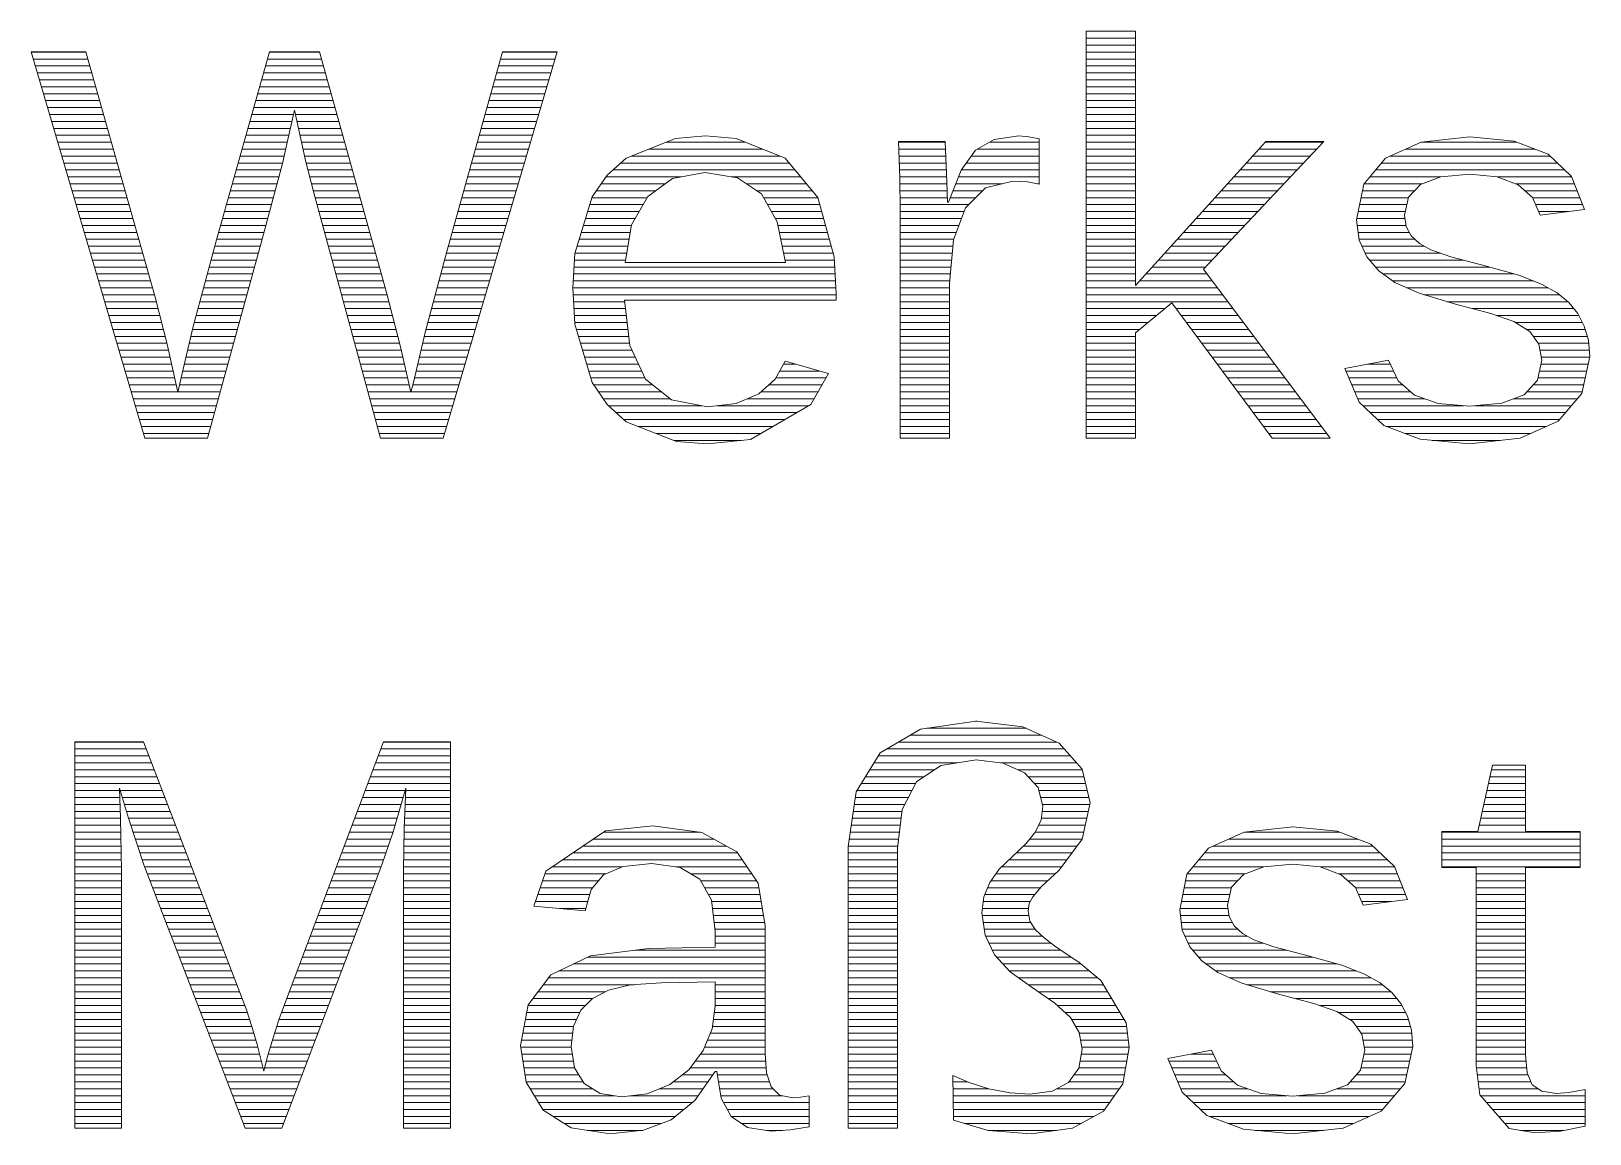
# Model space of a CAD drawing. Header units: millimetres. Extents: x 20 to 410, y 10 to 287.
# Drawn here: x 230.45 to 243.94, y 48.25 to 57.79 of the extents above; entities that cross this region are included whole.
import ezdxf

# ---------------------------------------------------------------- set-up
doc = ezdxf.new("R2010")
doc.units = ezdxf.units.MM
doc.layers.add('TEXT', color=7, linetype='Continuous', lineweight=13)

msp = doc.modelspace()

# ---------------------------------------------------------------- linework, layer by layer
at = {"layer": 'TEXT', "lineweight": 13}
for p, q in [((239.58, 57.792), (240.007, 57.792)), ((239.58, 57.732), (240.007, 57.732)), ((230.452, 57.612), (230.924, 57.612)), ((232.511, 57.612), (232.947, 57.612)), ((234.529, 57.612), (235.001, 57.612)), ((239.58, 57.672), (240.007, 57.672)), ((239.58, 57.612), (240.007, 57.612)), ((230.47, 57.552), (230.941, 57.552)), ((230.487, 57.492), (230.958, 57.492)), ((232.478, 57.492), (232.98, 57.492)), ((232.494, 57.552), (232.964, 57.552)), ((234.495, 57.492), (234.966, 57.492)), ((234.512, 57.552), (234.983, 57.552)), ((239.58, 57.552), (240.007, 57.552)), ((239.58, 57.492), (240.007, 57.492)), ((230.505, 57.432), (230.975, 57.432)), ((230.523, 57.372), (230.992, 57.372)), ((232.444, 57.372), (233.014, 57.372)), ((232.461, 57.432), (232.997, 57.432)), ((234.462, 57.372), (234.93, 57.372)), ((234.479, 57.432), (234.948, 57.432)), ((239.58, 57.432), (240.007, 57.432)), ((239.58, 57.372), (240.007, 57.372)), ((230.54, 57.312), (231.009, 57.312)), ((230.558, 57.252), (231.026, 57.252)), ((230.576, 57.192), (231.043, 57.192)), ((232.393, 57.192), (233.064, 57.192)), ((232.41, 57.252), (233.047, 57.252)), ((232.427, 57.312), (233.031, 57.312)), ((234.412, 57.192), (234.877, 57.192)), ((234.429, 57.252), (234.895, 57.252)), ((234.445, 57.312), (234.913, 57.312)), ((239.58, 57.312), (240.007, 57.312)), ((239.58, 57.252), (240.007, 57.252)), ((239.58, 57.192), (240.007, 57.192)), ((230.593, 57.132), (231.06, 57.132)), ((230.611, 57.072), (231.077, 57.072)), ((232.36, 57.072), (232.722, 57.072)), ((232.377, 57.132), (233.081, 57.132)), ((232.738, 57.072), (233.098, 57.072)), ((234.379, 57.072), (234.842, 57.072)), ((234.395, 57.132), (234.86, 57.132)), ((239.58, 57.132), (240.007, 57.132)), ((239.58, 57.072), (240.007, 57.072)), ((230.629, 57.012), (231.094, 57.012)), ((230.646, 56.952), (231.111, 56.952)), ((232.326, 56.952), (232.695, 56.952)), ((232.343, 57.012), (232.708, 57.012)), ((232.751, 57.012), (233.115, 57.012)), ((232.765, 56.952), (233.131, 56.952)), ((234.345, 56.952), (234.807, 56.952)), ((234.362, 57.012), (234.824, 57.012)), ((239.58, 57.012), (240.007, 57.012)), ((239.58, 56.952), (240.007, 56.952)), ((230.664, 56.892), (231.128, 56.892)), ((230.682, 56.832), (231.145, 56.832)), ((232.292, 56.832), (232.667, 56.832)), ((232.309, 56.892), (232.681, 56.892)), ((232.778, 56.892), (233.148, 56.892)), ((232.791, 56.832), (233.165, 56.832)), ((234.312, 56.832), (234.771, 56.832)), ((234.329, 56.892), (234.789, 56.892)), ((235.943, 56.832), (236.631, 56.832)), ((237.957, 56.832), (238.36, 56.832)), ((238.742, 56.832), (239.172, 56.832)), ((239.58, 56.892), (240.007, 56.892)), ((239.58, 56.832), (240.007, 56.832)), ((241.129, 56.832), (241.63, 56.832)), ((242.478, 56.832), (243.305, 56.832)), ((230.699, 56.772), (231.162, 56.772)), ((230.717, 56.712), (231.179, 56.712)), ((230.735, 56.652), (231.196, 56.652)), ((232.242, 56.652), (232.626, 56.652)), ((232.259, 56.712), (232.64, 56.712)), ((232.276, 56.772), (232.654, 56.772)), ((232.804, 56.772), (233.182, 56.772)), ((232.817, 56.712), (233.198, 56.712)), ((232.831, 56.652), (233.215, 56.652)), ((234.262, 56.652), (234.718, 56.652)), ((234.279, 56.712), (234.736, 56.712)), ((234.295, 56.772), (234.754, 56.772)), ((235.552, 56.652), (237.01, 56.652)), ((235.643, 56.712), (236.93, 56.712)), ((235.793, 56.772), (236.781, 56.772)), ((237.959, 56.772), (238.362, 56.772)), ((237.961, 56.712), (238.365, 56.712)), ((237.963, 56.652), (238.367, 56.652)), ((238.542, 56.652), (239.172, 56.652)), ((238.585, 56.712), (239.172, 56.712)), ((238.637, 56.772), (239.172, 56.772)), ((239.58, 56.772), (240.007, 56.772)), ((239.58, 56.712), (240.007, 56.712)), ((239.58, 56.652), (240.007, 56.652)), ((240.966, 56.652), (241.46, 56.652)), ((241.02, 56.712), (241.517, 56.712)), ((241.075, 56.772), (241.573, 56.772)), ((242.135, 56.652), (243.656, 56.652)), ((242.21, 56.712), (243.593, 56.712)), ((242.344, 56.772), (243.462, 56.772)), ((230.752, 56.592), (231.213, 56.592)), ((230.77, 56.532), (231.23, 56.532)), ((232.208, 56.532), (232.594, 56.532)), ((232.225, 56.592), (232.61, 56.592)), ((232.846, 56.592), (233.232, 56.592)), ((232.862, 56.532), (233.249, 56.532)), ((234.228, 56.532), (234.683, 56.532)), ((234.245, 56.592), (234.701, 56.592)), ((235.425, 56.532), (236.076, 56.532)), ((235.485, 56.592), (237.06, 56.592)), ((236.508, 56.532), (237.11, 56.532)), ((237.965, 56.592), (238.37, 56.592)), ((237.967, 56.532), (238.372, 56.532)), ((238.475, 56.532), (239.172, 56.532)), ((238.499, 56.592), (239.172, 56.592)), ((239.58, 56.592), (240.007, 56.592)), ((239.58, 56.532), (240.007, 56.532)), ((240.858, 56.532), (241.347, 56.532)), ((240.912, 56.592), (241.403, 56.592)), ((242.035, 56.532), (242.645, 56.532)), ((242.085, 56.592), (243.719, 56.592)), ((243.136, 56.532), (243.781, 56.532)), ((230.788, 56.472), (231.247, 56.472)), ((230.805, 56.412), (231.264, 56.412)), ((232.175, 56.412), (232.562, 56.412)), ((232.191, 56.472), (232.578, 56.472)), ((232.877, 56.472), (233.265, 56.472)), ((232.892, 56.412), (233.282, 56.412)), ((234.195, 56.412), (234.648, 56.412)), ((234.212, 56.472), (234.665, 56.472)), ((235.342, 56.412), (235.855, 56.412)), ((235.383, 56.472), (235.937, 56.472)), ((236.638, 56.472), (237.159, 56.472)), ((236.728, 56.412), (237.209, 56.412)), ((237.968, 56.472), (238.374, 56.472)), ((237.969, 56.412), (238.376, 56.412)), ((238.427, 56.412), (238.685, 56.412)), ((238.451, 56.472), (238.855, 56.472)), ((239.162, 56.472), (239.172, 56.472)), ((239.58, 56.472), (240.007, 56.472)), ((239.58, 56.412), (240.007, 56.412)), ((240.749, 56.412), (241.233, 56.412)), ((240.803, 56.472), (241.29, 56.472)), ((241.971, 56.412), (242.421, 56.412)), ((241.986, 56.472), (242.485, 56.472)), ((243.296, 56.472), (243.805, 56.472)), ((243.376, 56.412), (243.828, 56.412)), ((230.823, 56.352), (231.281, 56.352)), ((230.841, 56.292), (231.298, 56.292)), ((232.141, 56.292), (232.53, 56.292)), ((232.158, 56.352), (232.546, 56.352)), ((232.908, 56.352), (233.299, 56.352)), ((232.924, 56.292), (233.316, 56.292)), ((234.162, 56.292), (234.612, 56.292)), ((234.178, 56.352), (234.63, 56.352)), ((235.284, 56.292), (235.747, 56.292)), ((235.303, 56.352), (235.781, 56.352)), ((236.788, 56.352), (237.259, 56.352)), ((236.822, 56.292), (237.275, 56.292)), ((237.969, 56.352), (238.378, 56.352)), ((237.97, 56.292), (238.565, 56.292)), ((238.404, 56.352), (238.625, 56.352)), ((239.58, 56.352), (240.007, 56.352)), ((239.58, 56.292), (240.007, 56.292)), ((240.64, 56.292), (241.12, 56.292)), ((240.695, 56.352), (241.177, 56.352)), ((241.947, 56.292), (242.355, 56.292)), ((241.959, 56.352), (242.368, 56.352)), ((243.443, 56.352), (243.852, 56.352)), ((243.469, 56.292), (243.875, 56.292)), ((230.858, 56.232), (231.315, 56.232)), ((230.876, 56.172), (231.332, 56.172)), ((230.894, 56.112), (231.349, 56.112)), ((232.09, 56.112), (232.482, 56.112)), ((232.107, 56.172), (232.498, 56.172)), ((232.124, 56.232), (232.514, 56.232)), ((232.94, 56.232), (233.332, 56.232)), ((232.957, 56.172), (233.349, 56.172)), ((232.973, 56.112), (233.366, 56.112)), ((234.112, 56.112), (234.559, 56.112)), ((234.128, 56.172), (234.577, 56.172)), ((234.145, 56.232), (234.595, 56.232)), ((235.229, 56.112), (235.646, 56.112)), ((235.248, 56.172), (235.679, 56.172)), ((235.266, 56.232), (235.713, 56.232)), ((236.856, 56.232), (237.292, 56.232)), ((236.89, 56.172), (237.309, 56.172)), ((236.913, 56.112), (237.325, 56.112)), ((237.971, 56.232), (238.525, 56.232)), ((237.971, 56.172), (238.503, 56.172)), ((237.971, 56.112), (238.48, 56.112)), ((239.58, 56.232), (240.007, 56.232)), ((239.58, 56.172), (240.007, 56.172)), ((239.58, 56.112), (240.007, 56.112)), ((240.477, 56.112), (240.95, 56.112)), ((240.532, 56.172), (241.007, 56.172)), ((240.586, 56.232), (241.064, 56.232)), ((241.923, 56.172), (242.339, 56.172)), ((241.926, 56.112), (242.348, 56.112)), ((241.935, 56.232), (242.342, 56.232)), ((243.495, 56.232), (243.752, 56.232)), ((230.911, 56.052), (231.365, 56.052)), ((230.929, 55.992), (231.382, 55.992)), ((232.057, 55.992), (232.45, 55.992)), ((232.073, 56.052), (232.466, 56.052)), ((232.99, 56.052), (233.383, 56.052)), ((233.006, 55.992), (233.399, 55.992)), ((234.078, 55.992), (234.524, 55.992)), ((234.095, 56.052), (234.542, 56.052)), ((235.193, 55.992), (235.625, 55.992)), ((235.211, 56.052), (235.636, 56.052)), ((236.925, 56.052), (237.342, 56.052)), ((236.937, 55.992), (237.358, 55.992)), ((237.971, 56.052), (238.457, 56.052)), ((237.971, 55.992), (238.435, 55.992)), ((239.58, 56.052), (240.007, 56.052)), ((239.58, 55.992), (240.007, 55.992)), ((240.369, 55.992), (240.837, 55.992)), ((240.423, 56.052), (240.894, 56.052)), ((241.934, 56.052), (242.376, 56.052)), ((241.941, 55.992), (242.424, 55.992)), ((230.947, 55.932), (231.399, 55.932)), ((230.964, 55.872), (231.416, 55.872)), ((232.024, 55.872), (232.418, 55.872)), ((232.04, 55.932), (232.434, 55.932)), ((233.022, 55.932), (233.416, 55.932)), ((233.039, 55.872), (233.433, 55.872)), ((234.045, 55.872), (234.489, 55.872)), ((234.062, 55.932), (234.506, 55.932)), ((235.156, 55.872), (235.604, 55.872)), ((235.174, 55.932), (235.615, 55.932)), ((236.949, 55.932), (237.375, 55.932)), ((236.961, 55.872), (237.392, 55.872)), ((237.971, 55.932), (238.428, 55.932)), ((237.971, 55.872), (238.422, 55.872)), ((239.58, 55.932), (240.007, 55.932)), ((239.58, 55.872), (240.007, 55.872)), ((240.26, 55.872), (240.724, 55.872)), ((240.315, 55.932), (240.78, 55.932)), ((241.966, 55.932), (242.505, 55.932)), ((241.993, 55.872), (242.644, 55.872)), ((230.982, 55.812), (231.433, 55.812)), ((231, 55.752), (231.45, 55.752)), ((231.992, 55.752), (232.385, 55.752)), ((232.008, 55.812), (232.401, 55.812)), ((233.055, 55.812), (233.45, 55.812)), ((233.071, 55.752), (233.466, 55.752)), ((234.013, 55.752), (234.453, 55.752)), ((234.029, 55.812), (234.471, 55.812)), ((235.148, 55.752), (237.405, 55.752)), ((235.152, 55.812), (235.594, 55.812)), ((236.972, 55.812), (237.402, 55.812)), ((237.971, 55.812), (238.416, 55.812)), ((237.971, 55.752), (238.411, 55.752)), ((239.58, 55.812), (240.007, 55.812)), ((239.58, 55.752), (240.007, 55.752)), ((240.152, 55.752), (240.61, 55.752)), ((240.206, 55.812), (240.667, 55.812)), ((242.031, 55.812), (242.845, 55.812)), ((242.083, 55.752), (243.07, 55.752)), ((231.017, 55.692), (231.467, 55.692)), ((231.035, 55.632), (231.484, 55.632)), ((231.053, 55.572), (231.501, 55.572)), ((231.943, 55.572), (232.335, 55.572)), ((231.959, 55.632), (232.352, 55.632)), ((231.975, 55.692), (232.368, 55.692)), ((233.088, 55.692), (233.483, 55.692)), ((233.104, 55.632), (233.5, 55.632)), ((233.12, 55.572), (233.517, 55.572)), ((233.964, 55.572), (234.4, 55.572)), ((233.98, 55.632), (234.418, 55.632)), ((233.996, 55.692), (234.436, 55.692)), ((235.137, 55.572), (237.415, 55.572)), ((235.141, 55.632), (237.412, 55.632)), ((235.144, 55.692), (237.408, 55.692)), ((237.971, 55.692), (238.405, 55.692)), ((237.971, 55.632), (238.4, 55.632)), ((237.971, 55.572), (238.398, 55.572)), ((239.58, 55.692), (240.007, 55.692)), ((239.58, 55.632), (240.007, 55.632)), ((239.58, 55.572), (240.715, 55.572)), ((240.043, 55.632), (240.67, 55.632)), ((240.097, 55.692), (240.625, 55.692)), ((242.148, 55.692), (243.283, 55.692)), ((242.23, 55.632), (243.45, 55.632)), ((242.352, 55.572), (243.578, 55.572)), ((231.07, 55.512), (231.518, 55.512)), ((231.088, 55.452), (231.534, 55.452)), ((231.91, 55.452), (232.302, 55.452)), ((231.927, 55.512), (232.319, 55.512)), ((233.137, 55.512), (233.533, 55.512)), ((233.153, 55.452), (233.548, 55.452)), ((233.932, 55.452), (234.365, 55.452)), ((233.948, 55.512), (234.382, 55.512)), ((235.14, 55.512), (237.418, 55.512)), ((235.144, 55.452), (235.587, 55.452)), ((237.971, 55.512), (238.398, 55.512)), ((237.971, 55.452), (238.398, 55.452)), ((239.58, 55.512), (240.76, 55.512)), ((239.58, 55.452), (240.805, 55.452)), ((242.501, 55.512), (243.675, 55.512)), ((242.703, 55.452), (243.748, 55.452)), ((231.106, 55.392), (231.549, 55.392)), ((231.124, 55.332), (231.564, 55.332)), ((231.878, 55.332), (232.269, 55.332)), ((231.894, 55.392), (232.286, 55.392)), ((233.169, 55.392), (233.563, 55.392)), ((233.186, 55.332), (233.578, 55.332)), ((233.899, 55.332), (234.329, 55.332)), ((233.915, 55.392), (234.347, 55.392)), ((235.148, 55.392), (235.594, 55.392)), ((235.151, 55.332), (235.601, 55.332)), ((237.971, 55.392), (238.398, 55.392)), ((237.971, 55.332), (238.398, 55.332)), ((239.58, 55.392), (240.259, 55.392)), ((239.58, 55.332), (240.186, 55.332)), ((240.358, 55.392), (240.85, 55.392)), ((240.402, 55.332), (240.895, 55.332)), ((242.921, 55.392), (243.799, 55.392)), ((243.132, 55.332), (243.842, 55.332)), ((231.141, 55.272), (231.58, 55.272)), ((231.159, 55.212), (231.595, 55.212)), ((231.846, 55.212), (232.236, 55.212)), ((231.862, 55.272), (232.253, 55.272)), ((233.202, 55.272), (233.593, 55.272)), ((233.218, 55.212), (233.608, 55.212)), ((233.867, 55.212), (234.294, 55.212)), ((233.883, 55.272), (234.312, 55.272)), ((235.155, 55.272), (235.608, 55.272)), ((235.169, 55.212), (235.615, 55.212)), ((237.971, 55.272), (238.398, 55.272)), ((237.971, 55.212), (238.398, 55.212)), ((239.58, 55.272), (240.114, 55.272)), ((239.58, 55.212), (240.041, 55.212)), ((240.446, 55.272), (240.939, 55.272)), ((240.491, 55.212), (240.984, 55.212)), ((243.294, 55.272), (243.874, 55.272)), ((243.388, 55.212), (243.899, 55.212)), ((231.177, 55.152), (231.61, 55.152)), ((231.194, 55.092), (231.625, 55.092)), ((231.212, 55.032), (231.639, 55.032)), ((231.804, 55.032), (232.187, 55.032)), ((231.818, 55.092), (232.204, 55.092)), ((231.832, 55.152), (232.22, 55.152)), ((233.235, 55.152), (233.623, 55.152)), ((233.251, 55.092), (233.638, 55.092)), ((233.267, 55.032), (233.653, 55.032)), ((233.824, 55.032), (234.241, 55.032)), ((233.838, 55.092), (234.259, 55.092)), ((233.852, 55.152), (234.276, 55.152)), ((235.186, 55.152), (235.622, 55.152)), ((235.204, 55.092), (235.629, 55.092)), ((235.222, 55.032), (235.651, 55.032)), ((237.971, 55.152), (238.398, 55.152)), ((237.971, 55.092), (238.398, 55.092)), ((237.971, 55.032), (238.398, 55.032)), ((239.58, 55.152), (240.007, 55.152)), ((239.58, 55.092), (240.007, 55.092)), ((239.58, 55.032), (240.007, 55.032)), ((240.535, 55.152), (241.029, 55.152)), ((240.58, 55.092), (241.074, 55.092)), ((240.624, 55.032), (241.119, 55.032)), ((243.447, 55.152), (243.916, 55.152)), ((243.491, 55.092), (243.928, 55.092)), ((243.506, 55.032), (243.933, 55.032)), ((231.23, 54.972), (231.652, 54.972)), ((231.247, 54.912), (231.666, 54.912)), ((231.776, 54.912), (232.154, 54.912)), ((231.79, 54.972), (232.171, 54.972)), ((233.284, 54.972), (233.667, 54.972)), ((233.3, 54.912), (233.68, 54.912)), ((233.795, 54.912), (234.206, 54.912)), ((233.81, 54.972), (234.223, 54.972)), ((235.239, 54.972), (235.679, 54.972)), ((235.257, 54.912), (235.707, 54.912)), ((236.961, 54.912), (237.061, 54.912)), ((237.971, 54.972), (238.398, 54.972)), ((237.971, 54.912), (238.398, 54.912)), ((239.58, 54.972), (240.007, 54.972)), ((239.58, 54.912), (240.007, 54.912)), ((240.669, 54.972), (241.164, 54.972)), ((240.713, 54.912), (241.209, 54.912)), ((242.018, 54.912), (242.212, 54.912)), ((243.515, 54.912), (243.923, 54.912)), ((243.518, 54.972), (243.936, 54.972)), ((231.265, 54.852), (231.68, 54.852)), ((231.283, 54.792), (231.693, 54.792)), ((231.749, 54.792), (232.121, 54.792)), ((231.762, 54.852), (232.138, 54.852)), ((233.316, 54.852), (233.694, 54.852)), ((233.333, 54.792), (233.708, 54.792)), ((233.767, 54.792), (234.17, 54.792)), ((233.781, 54.852), (234.188, 54.852)), ((235.275, 54.852), (235.735, 54.852)), ((235.293, 54.792), (235.764, 54.792)), ((236.894, 54.792), (237.327, 54.792)), ((236.927, 54.852), (237.273, 54.852)), ((237.971, 54.852), (238.398, 54.852)), ((237.971, 54.792), (238.398, 54.792)), ((239.58, 54.852), (240.007, 54.852)), ((239.58, 54.792), (240.007, 54.792)), ((240.758, 54.852), (241.254, 54.852)), ((240.802, 54.792), (241.299, 54.792)), ((241.827, 54.852), (242.24, 54.852)), ((241.852, 54.792), (242.268, 54.792)), ((243.489, 54.792), (243.898, 54.792)), ((243.502, 54.852), (243.911, 54.852)), ((231.3, 54.732), (231.707, 54.732)), ((231.318, 54.672), (231.72, 54.672)), ((231.722, 54.672), (232.088, 54.672)), ((231.735, 54.732), (232.105, 54.732)), ((233.349, 54.732), (233.722, 54.732)), ((233.365, 54.672), (233.736, 54.672)), ((233.737, 54.672), (234.135, 54.672)), ((233.753, 54.732), (234.153, 54.732)), ((235.318, 54.732), (235.831, 54.732)), ((235.359, 54.672), (235.906, 54.672)), ((236.767, 54.672), (237.258, 54.672)), ((236.834, 54.732), (237.293, 54.732)), ((237.971, 54.732), (238.398, 54.732)), ((237.971, 54.672), (238.398, 54.672)), ((239.58, 54.732), (240.007, 54.732)), ((239.58, 54.672), (240.007, 54.672)), ((240.847, 54.732), (241.344, 54.732)), ((240.891, 54.672), (241.389, 54.672)), ((241.878, 54.732), (242.32, 54.732)), ((241.903, 54.672), (242.388, 54.672)), ((243.394, 54.672), (243.872, 54.672)), ((243.448, 54.732), (243.885, 54.732)), ((231.336, 54.612), (232.072, 54.612)), ((231.353, 54.552), (232.055, 54.552)), ((231.371, 54.492), (232.039, 54.492)), ((233.382, 54.612), (234.117, 54.612)), ((233.398, 54.552), (234.1, 54.552)), ((233.415, 54.492), (234.082, 54.492)), ((235.4, 54.612), (235.981, 54.612)), ((235.445, 54.552), (236.253, 54.552)), ((235.512, 54.492), (237.073, 54.492)), ((236.387, 54.552), (237.176, 54.552)), ((236.649, 54.612), (237.224, 54.612)), ((237.971, 54.612), (238.398, 54.612)), ((237.971, 54.552), (238.398, 54.552)), ((237.971, 54.492), (238.398, 54.492)), ((239.58, 54.612), (240.007, 54.612)), ((239.58, 54.552), (240.007, 54.552)), ((239.58, 54.492), (240.007, 54.492)), ((240.935, 54.612), (241.433, 54.612)), ((240.98, 54.552), (241.478, 54.552)), ((241.024, 54.492), (241.523, 54.492)), ((241.929, 54.612), (242.511, 54.612)), ((241.974, 54.552), (242.849, 54.552)), ((242.037, 54.492), (243.727, 54.492)), ((242.943, 54.552), (243.778, 54.552)), ((243.279, 54.612), (243.83, 54.612)), ((231.389, 54.432), (232.022, 54.432)), ((231.406, 54.372), (232.006, 54.372)), ((233.431, 54.432), (234.064, 54.432)), ((233.447, 54.372), (234.047, 54.372)), ((235.579, 54.432), (236.97, 54.432)), ((235.705, 54.372), (236.866, 54.372)), ((237.971, 54.432), (238.398, 54.432)), ((237.971, 54.372), (238.398, 54.372)), ((239.58, 54.432), (240.007, 54.432)), ((239.58, 54.372), (240.007, 54.372)), ((241.069, 54.432), (241.568, 54.432)), ((241.113, 54.372), (241.613, 54.372)), ((242.101, 54.432), (243.675, 54.432)), ((242.177, 54.372), (243.559, 54.372)), ((231.424, 54.312), (231.99, 54.312)), ((233.464, 54.312), (234.029, 54.312)), ((235.859, 54.312), (236.763, 54.312)), ((236.012, 54.252), (236.595, 54.252)), ((237.971, 54.312), (238.398, 54.312)), ((239.58, 54.312), (240.007, 54.312)), ((241.158, 54.312), (241.658, 54.312)), ((242.337, 54.312), (243.426, 54.312)), ((242.573, 54.252), (243.163, 54.252)), ((238.623, 51.822), (238.633, 51.822)), ((238.057, 51.702), (239.191, 51.702)), ((238.2, 51.762), (239.061, 51.762)), ((230.829, 51.642), (231.425, 51.642)), ((230.829, 51.582), (231.448, 51.582)), ((230.829, 51.522), (231.471, 51.522)), ((233.453, 51.522), (234.08, 51.522)), ((233.476, 51.582), (234.08, 51.582)), ((233.499, 51.642), (234.08, 51.642)), ((237.782, 51.522), (239.443, 51.522)), ((237.854, 51.582), (239.39, 51.582)), ((237.955, 51.642), (239.322, 51.642)), ((230.829, 51.462), (231.494, 51.462)), ((230.829, 51.402), (231.517, 51.402)), ((233.408, 51.402), (234.08, 51.402)), ((233.431, 51.462), (234.08, 51.462)), ((237.708, 51.402), (238.266, 51.402)), ((237.745, 51.462), (238.463, 51.462)), ((238.844, 51.462), (239.497, 51.462)), ((238.99, 51.402), (239.547, 51.402)), ((243.086, 51.402), (243.38, 51.402)), ((230.829, 51.342), (231.54, 51.342)), ((230.829, 51.282), (231.563, 51.282)), ((233.363, 51.282), (234.08, 51.282)), ((233.386, 51.342), (234.08, 51.342)), ((237.634, 51.282), (238.103, 51.282)), ((237.671, 51.342), (238.177, 51.342)), ((239.078, 51.342), (239.561, 51.342)), ((239.134, 51.282), (239.575, 51.282)), ((243.059, 51.282), (243.38, 51.282)), ((243.073, 51.342), (243.38, 51.342)), ((230.829, 51.222), (231.216, 51.222)), ((230.829, 51.162), (231.218, 51.162)), ((231.222, 51.222), (231.586, 51.222)), ((231.24, 51.162), (231.609, 51.162)), ((233.318, 51.162), (233.67, 51.162)), ((233.34, 51.222), (233.688, 51.222)), ((233.69, 51.162), (234.08, 51.162)), ((233.693, 51.222), (234.08, 51.222)), ((237.582, 51.162), (238.041, 51.162)), ((237.597, 51.222), (238.072, 51.222)), ((239.172, 51.222), (239.589, 51.222)), ((239.186, 51.162), (239.603, 51.162)), ((243.033, 51.162), (243.38, 51.162)), ((243.046, 51.222), (243.38, 51.222)), ((230.829, 51.102), (231.219, 51.102)), ((230.829, 51.042), (231.221, 51.042)), ((230.829, 50.982), (231.223, 50.982)), ((231.258, 51.102), (231.632, 51.102)), ((231.276, 51.042), (231.655, 51.042)), ((231.294, 50.982), (231.678, 50.982)), ((233.25, 50.982), (233.618, 50.982)), ((233.273, 51.042), (233.635, 51.042)), ((233.295, 51.102), (233.653, 51.102)), ((233.682, 50.982), (234.08, 50.982)), ((233.685, 51.042), (234.08, 51.042)), ((233.687, 51.102), (234.08, 51.102)), ((237.556, 50.982), (237.978, 50.982)), ((237.565, 51.042), (237.986, 51.042)), ((237.573, 51.102), (238.01, 51.102)), ((239.191, 50.982), (239.584, 50.982)), ((239.199, 51.042), (239.597, 51.042)), ((239.201, 51.102), (239.61, 51.102)), ((242.994, 50.982), (243.38, 50.982)), ((243.007, 51.042), (243.38, 51.042)), ((243.02, 51.102), (243.38, 51.102)), ((230.829, 50.922), (231.224, 50.922)), ((230.829, 50.862), (231.225, 50.862)), ((231.314, 50.922), (231.701, 50.922)), ((231.334, 50.862), (231.725, 50.862)), ((233.205, 50.862), (233.583, 50.862)), ((233.227, 50.922), (233.6, 50.922)), ((233.677, 50.862), (234.08, 50.862)), ((233.679, 50.922), (234.08, 50.922)), ((235.405, 50.862), (236.24, 50.862)), ((237.538, 50.862), (237.963, 50.862)), ((237.547, 50.922), (237.971, 50.922)), ((239.139, 50.862), (239.559, 50.862)), ((239.168, 50.922), (239.571, 50.922)), ((240.946, 50.862), (241.773, 50.862)), ((242.656, 50.862), (243.854, 50.862)), ((242.98, 50.922), (243.38, 50.922)), ((230.829, 50.802), (231.227, 50.802)), ((230.829, 50.742), (231.228, 50.742)), ((231.354, 50.802), (231.748, 50.802)), ((231.373, 50.742), (231.771, 50.742)), ((233.16, 50.742), (233.541, 50.742)), ((233.182, 50.802), (233.562, 50.802)), ((233.676, 50.802), (234.08, 50.802)), ((233.676, 50.742), (234.08, 50.742)), ((235.226, 50.742), (236.469, 50.742)), ((235.315, 50.802), (236.36, 50.802)), ((237.52, 50.742), (237.949, 50.742)), ((237.529, 50.802), (237.956, 50.802)), ((239.038, 50.742), (239.501, 50.742)), ((239.092, 50.802), (239.546, 50.802)), ((240.679, 50.742), (242.062, 50.742)), ((240.813, 50.802), (241.93, 50.802)), ((242.656, 50.802), (243.854, 50.802)), ((242.656, 50.742), (243.854, 50.742)), ((230.829, 50.682), (231.229, 50.682)), ((230.829, 50.622), (231.23, 50.622)), ((231.393, 50.682), (231.794, 50.682)), ((231.413, 50.622), (231.817, 50.622)), ((233.114, 50.622), (233.5, 50.622)), ((233.137, 50.682), (233.521, 50.682)), ((233.674, 50.622), (234.08, 50.622)), ((233.675, 50.682), (234.08, 50.682)), ((235.048, 50.622), (236.606, 50.622)), ((235.137, 50.682), (236.566, 50.682)), ((237.52, 50.682), (237.946, 50.682)), ((237.52, 50.622), (237.946, 50.622)), ((238.91, 50.622), (239.411, 50.622)), ((238.974, 50.682), (239.456, 50.682)), ((240.554, 50.622), (242.188, 50.622)), ((240.604, 50.682), (242.125, 50.682)), ((242.656, 50.682), (243.854, 50.682)), ((242.656, 50.622), (243.854, 50.622)), ((230.829, 50.562), (231.231, 50.562)), ((230.829, 50.502), (231.232, 50.502)), ((230.829, 50.442), (231.232, 50.442)), ((231.434, 50.562), (231.84, 50.562)), ((231.457, 50.502), (231.863, 50.502)), ((231.48, 50.442), (231.886, 50.442)), ((233.047, 50.442), (233.433, 50.442)), ((233.069, 50.502), (233.456, 50.502)), ((233.092, 50.562), (233.479, 50.562)), ((233.673, 50.562), (234.08, 50.562)), ((233.673, 50.502), (234.08, 50.502)), ((233.673, 50.442), (234.08, 50.442)), ((234.876, 50.442), (235.361, 50.442)), ((234.897, 50.502), (235.424, 50.502)), ((234.959, 50.562), (235.563, 50.562)), ((236.029, 50.562), (236.647, 50.562)), ((236.159, 50.502), (236.687, 50.502)), ((236.245, 50.442), (236.728, 50.442)), ((237.52, 50.562), (237.946, 50.562)), ((237.52, 50.502), (237.946, 50.502)), ((237.52, 50.442), (237.946, 50.442)), ((238.757, 50.442), (239.248, 50.442)), ((238.8, 50.502), (239.311, 50.502)), ((238.849, 50.562), (239.366, 50.562)), ((240.44, 50.442), (240.89, 50.442)), ((240.454, 50.502), (240.954, 50.502)), ((240.504, 50.562), (241.114, 50.562)), ((241.605, 50.562), (242.25, 50.562)), ((241.765, 50.502), (242.273, 50.502)), ((241.844, 50.442), (242.297, 50.442)), ((242.656, 50.562), (243.854, 50.562)), ((242.953, 50.502), (243.38, 50.502)), ((242.953, 50.442), (243.38, 50.442)), ((230.829, 50.382), (231.232, 50.382)), ((230.829, 50.322), (231.232, 50.322)), ((231.503, 50.382), (231.909, 50.382)), ((231.526, 50.322), (231.932, 50.322)), ((233.001, 50.322), (233.388, 50.322)), ((233.024, 50.382), (233.41, 50.382)), ((233.673, 50.382), (234.08, 50.382)), ((233.673, 50.322), (234.08, 50.322)), ((234.834, 50.322), (235.285, 50.322)), ((234.855, 50.382), (235.311, 50.382)), ((236.279, 50.382), (236.748, 50.382)), ((236.312, 50.322), (236.758, 50.322)), ((237.52, 50.382), (237.946, 50.382)), ((237.52, 50.322), (237.946, 50.322)), ((238.703, 50.322), (239.133, 50.322)), ((238.727, 50.382), (239.186, 50.382)), ((240.416, 50.322), (240.824, 50.322)), ((240.428, 50.382), (240.837, 50.382)), ((241.911, 50.382), (242.321, 50.382)), ((241.938, 50.322), (242.344, 50.322)), ((242.953, 50.382), (243.38, 50.382)), ((242.953, 50.322), (243.38, 50.322)), ((230.829, 50.262), (231.232, 50.262)), ((230.829, 50.202), (231.232, 50.202)), ((231.549, 50.262), (231.955, 50.262)), ((231.572, 50.202), (231.978, 50.202)), ((232.956, 50.202), (233.342, 50.202)), ((232.979, 50.262), (233.365, 50.262)), ((233.673, 50.262), (234.08, 50.262)), ((233.673, 50.202), (234.08, 50.202)), ((234.813, 50.262), (235.268, 50.262)), ((235.024, 50.202), (235.251, 50.202)), ((236.34, 50.262), (236.768, 50.262)), ((236.347, 50.202), (236.778, 50.202)), ((237.52, 50.262), (237.946, 50.262)), ((237.52, 50.202), (237.946, 50.202)), ((238.683, 50.202), (239.08, 50.202)), ((238.69, 50.262), (239.096, 50.262)), ((240.392, 50.202), (240.808, 50.202)), ((240.404, 50.262), (240.811, 50.262)), ((241.964, 50.262), (242.22, 50.262)), ((242.953, 50.262), (243.38, 50.262)), ((242.953, 50.202), (243.38, 50.202)), ((230.829, 50.142), (231.232, 50.142)), ((230.829, 50.082), (231.232, 50.082)), ((231.595, 50.142), (232.001, 50.142)), ((231.618, 50.082), (232.024, 50.082)), ((232.911, 50.082), (233.297, 50.082)), ((232.934, 50.142), (233.319, 50.142)), ((233.673, 50.142), (234.08, 50.142)), ((233.673, 50.082), (234.08, 50.082)), ((236.354, 50.142), (236.788, 50.142)), ((236.362, 50.082), (236.798, 50.082)), ((237.52, 50.142), (237.946, 50.142)), ((237.52, 50.082), (237.946, 50.082)), ((238.681, 50.142), (239.083, 50.142)), ((238.689, 50.082), (239.1, 50.082)), ((240.395, 50.142), (240.817, 50.142)), ((240.403, 50.082), (240.845, 50.082)), ((242.953, 50.142), (243.38, 50.142)), ((242.953, 50.082), (243.38, 50.082)), ((230.829, 50.022), (231.232, 50.022)), ((230.829, 49.962), (231.232, 49.962)), ((230.829, 49.902), (231.232, 49.902)), ((231.641, 50.022), (232.047, 50.022)), ((231.664, 49.962), (232.07, 49.962)), ((231.687, 49.902), (232.093, 49.902)), ((232.843, 49.902), (233.228, 49.902)), ((232.866, 49.962), (233.251, 49.962)), ((232.888, 50.022), (233.274, 50.022)), ((233.673, 50.022), (234.08, 50.022)), ((233.673, 49.962), (234.08, 49.962)), ((233.673, 49.902), (234.08, 49.902)), ((236.369, 50.022), (236.803, 50.022)), ((236.371, 49.962), (236.803, 49.962)), ((236.371, 49.902), (236.803, 49.902)), ((237.52, 50.022), (237.946, 50.022)), ((237.52, 49.962), (237.946, 49.962)), ((237.52, 49.902), (237.946, 49.902)), ((238.698, 50.022), (239.139, 50.022)), ((238.709, 49.962), (239.2, 49.962)), ((238.738, 49.902), (239.275, 49.902)), ((240.41, 50.022), (240.893, 50.022)), ((240.435, 49.962), (240.974, 49.962)), ((240.462, 49.902), (241.113, 49.902)), ((242.953, 50.022), (243.38, 50.022)), ((242.953, 49.962), (243.38, 49.962)), ((242.953, 49.902), (243.38, 49.902)), ((230.829, 49.842), (231.232, 49.842)), ((230.829, 49.782), (231.232, 49.782)), ((231.71, 49.842), (232.116, 49.842)), ((231.733, 49.782), (232.139, 49.782)), ((232.798, 49.782), (233.183, 49.782)), ((232.821, 49.842), (233.206, 49.842)), ((233.673, 49.842), (234.08, 49.842)), ((233.673, 49.782), (234.08, 49.782)), ((235.268, 49.782), (236.803, 49.782)), ((235.677, 49.842), (236.803, 49.842)), ((237.52, 49.842), (237.946, 49.842)), ((237.52, 49.782), (237.946, 49.782)), ((238.767, 49.842), (239.359, 49.842)), ((238.804, 49.782), (239.448, 49.782)), ((240.5, 49.842), (241.314, 49.842)), ((240.552, 49.782), (241.539, 49.782)), ((242.953, 49.842), (243.38, 49.842)), ((242.953, 49.782), (243.38, 49.782)), ((230.829, 49.722), (231.232, 49.722)), ((230.829, 49.662), (231.232, 49.662)), ((231.756, 49.722), (232.162, 49.722)), ((231.78, 49.662), (232.185, 49.662)), ((232.753, 49.662), (233.137, 49.662)), ((232.775, 49.722), (233.16, 49.722)), ((233.673, 49.722), (234.08, 49.722)), ((233.673, 49.662), (234.08, 49.662)), ((235.017, 49.662), (236.803, 49.662)), ((235.143, 49.722), (236.803, 49.722)), ((237.52, 49.722), (237.946, 49.722)), ((237.52, 49.662), (237.946, 49.662)), ((238.859, 49.722), (239.533, 49.722)), ((238.913, 49.662), (239.606, 49.662)), ((240.617, 49.722), (241.752, 49.722)), ((240.699, 49.662), (241.919, 49.662)), ((242.953, 49.722), (243.38, 49.722)), ((242.953, 49.662), (243.38, 49.662)), ((230.829, 49.602), (231.232, 49.602)), ((230.829, 49.542), (231.232, 49.542)), ((231.803, 49.602), (232.208, 49.602)), ((231.826, 49.542), (232.231, 49.542)), ((232.708, 49.542), (233.092, 49.542)), ((232.73, 49.602), (233.114, 49.602)), ((233.673, 49.602), (234.08, 49.602)), ((233.673, 49.542), (234.08, 49.542)), ((234.882, 49.542), (235.668, 49.542)), ((234.927, 49.602), (236.803, 49.602)), ((236.371, 49.542), (236.803, 49.542)), ((237.52, 49.602), (237.946, 49.602)), ((237.52, 49.542), (237.946, 49.542)), ((238.993, 49.602), (239.68, 49.602)), ((239.078, 49.542), (239.729, 49.542)), ((240.821, 49.602), (242.047, 49.602)), ((240.97, 49.542), (242.143, 49.542)), ((242.953, 49.602), (243.38, 49.602)), ((242.953, 49.542), (243.38, 49.542)), ((230.829, 49.482), (231.232, 49.482)), ((230.829, 49.422), (231.232, 49.422)), ((230.829, 49.362), (231.232, 49.362)), ((231.849, 49.482), (232.254, 49.482)), ((231.872, 49.422), (232.277, 49.422)), ((231.895, 49.362), (232.3, 49.362)), ((232.64, 49.362), (233.023, 49.362)), ((232.662, 49.422), (233.046, 49.422)), ((232.685, 49.482), (233.069, 49.482)), ((233.673, 49.482), (234.08, 49.482)), ((233.673, 49.422), (234.08, 49.422)), ((233.673, 49.362), (234.08, 49.362)), ((234.75, 49.362), (235.248, 49.362)), ((234.791, 49.422), (235.307, 49.422)), ((234.837, 49.482), (235.419, 49.482)), ((236.371, 49.482), (236.803, 49.482)), ((236.371, 49.422), (236.803, 49.422)), ((236.371, 49.362), (236.803, 49.362)), ((237.52, 49.482), (237.946, 49.482)), ((237.52, 49.422), (237.946, 49.422)), ((237.52, 49.362), (237.946, 49.362)), ((239.165, 49.482), (239.765, 49.482)), ((239.254, 49.422), (239.8, 49.422)), ((239.333, 49.362), (239.836, 49.362)), ((241.171, 49.482), (242.216, 49.482)), ((241.39, 49.422), (242.268, 49.422)), ((241.601, 49.362), (242.311, 49.362)), ((242.953, 49.482), (243.38, 49.482)), ((242.953, 49.422), (243.38, 49.422)), ((242.953, 49.362), (243.38, 49.362)), ((230.829, 49.302), (231.232, 49.302)), ((230.829, 49.242), (231.232, 49.242)), ((231.918, 49.302), (232.322, 49.302)), ((231.941, 49.242), (232.341, 49.242)), ((232.596, 49.242), (232.978, 49.242)), ((232.617, 49.302), (233.001, 49.302)), ((233.673, 49.302), (234.08, 49.302)), ((233.673, 49.242), (234.08, 49.242)), ((234.728, 49.242), (235.172, 49.242)), ((234.739, 49.302), (235.199, 49.302)), ((236.356, 49.242), (236.803, 49.242)), ((236.364, 49.302), (236.803, 49.302)), ((237.52, 49.302), (237.946, 49.302)), ((237.52, 49.242), (237.946, 49.242)), ((239.397, 49.302), (239.872, 49.302)), ((239.452, 49.242), (239.907, 49.242)), ((241.763, 49.302), (242.343, 49.302)), ((241.857, 49.242), (242.367, 49.242)), ((242.953, 49.302), (243.38, 49.302)), ((242.953, 49.242), (243.38, 49.242)), ((230.829, 49.182), (231.232, 49.182)), ((230.829, 49.122), (231.232, 49.122)), ((231.964, 49.182), (232.361, 49.182)), ((231.987, 49.122), (232.378, 49.122)), ((232.557, 49.122), (232.932, 49.122)), ((232.576, 49.182), (232.955, 49.182)), ((233.673, 49.182), (234.08, 49.182)), ((233.673, 49.122), (234.08, 49.122)), ((234.705, 49.122), (235.138, 49.122)), ((234.716, 49.182), (235.145, 49.182)), ((236.328, 49.122), (236.803, 49.122)), ((236.348, 49.182), (236.803, 49.182)), ((237.52, 49.182), (237.946, 49.182)), ((237.52, 49.122), (237.946, 49.122)), ((239.488, 49.182), (239.929, 49.182)), ((239.52, 49.122), (239.937, 49.122)), ((241.916, 49.182), (242.385, 49.182)), ((241.959, 49.122), (242.397, 49.122)), ((242.953, 49.182), (243.38, 49.182)), ((242.953, 49.122), (243.38, 49.122)), ((230.829, 49.062), (231.232, 49.062)), ((230.829, 49.002), (231.232, 49.002)), ((232.01, 49.062), (232.395, 49.062)), ((232.033, 49.002), (232.412, 49.002)), ((232.52, 49.002), (232.887, 49.002)), ((232.538, 49.062), (232.91, 49.062)), ((233.673, 49.062), (234.08, 49.062)), ((233.673, 49.002), (234.08, 49.002)), ((234.688, 49.002), (235.126, 49.002)), ((234.694, 49.062), (235.131, 49.062)), ((236.278, 49.002), (236.803, 49.002)), ((236.303, 49.062), (236.803, 49.062)), ((237.52, 49.062), (237.946, 49.062)), ((237.52, 49.002), (237.946, 49.002)), ((239.53, 49.062), (239.944, 49.062)), ((239.541, 49.002), (239.952, 49.002)), ((241.975, 49.062), (242.402, 49.062)), ((241.986, 49.002), (242.405, 49.002)), ((242.953, 49.062), (243.38, 49.062)), ((242.953, 49.002), (243.38, 49.002)), ((230.829, 48.942), (231.232, 48.942)), ((230.829, 48.882), (231.232, 48.882)), ((230.829, 48.822), (231.232, 48.822)), ((232.056, 48.942), (232.428, 48.942)), ((232.079, 48.882), (232.443, 48.882)), ((232.102, 48.822), (232.457, 48.822)), ((232.471, 48.822), (232.819, 48.822)), ((232.486, 48.882), (232.841, 48.882)), ((232.502, 48.942), (232.864, 48.942)), ((233.673, 48.942), (234.08, 48.942)), ((233.673, 48.882), (234.08, 48.882)), ((233.673, 48.822), (234.08, 48.822)), ((234.697, 48.942), (235.135, 48.942)), ((234.706, 48.882), (235.144, 48.882)), ((234.716, 48.822), (235.154, 48.822)), ((236.152, 48.822), (236.812, 48.822)), ((236.197, 48.882), (236.807, 48.882)), ((236.242, 48.942), (236.803, 48.942)), ((237.52, 48.942), (237.946, 48.942)), ((237.52, 48.882), (237.946, 48.882)), ((237.52, 48.822), (237.946, 48.822)), ((239.515, 48.822), (239.921, 48.822)), ((239.526, 48.882), (239.932, 48.882)), ((239.536, 48.942), (239.942, 48.942)), ((240.296, 48.882), (240.708, 48.882)), ((240.321, 48.822), (240.736, 48.822)), ((240.487, 48.942), (240.68, 48.942)), ((241.958, 48.822), (242.367, 48.822)), ((241.971, 48.882), (242.379, 48.882)), ((241.984, 48.942), (242.392, 48.942)), ((242.953, 48.942), (243.38, 48.942)), ((242.953, 48.882), (243.385, 48.882)), ((242.955, 48.822), (243.39, 48.822)), ((230.829, 48.762), (231.232, 48.762)), ((230.829, 48.702), (231.232, 48.702)), ((232.125, 48.762), (232.796, 48.762)), ((232.148, 48.702), (232.773, 48.702)), ((233.673, 48.762), (234.08, 48.762)), ((233.673, 48.702), (234.08, 48.702)), ((234.725, 48.762), (235.191, 48.762)), ((234.734, 48.702), (235.228, 48.702)), ((236.006, 48.702), (236.308, 48.702)), ((236.083, 48.762), (236.351, 48.762)), ((236.39, 48.762), (236.82, 48.762)), ((236.399, 48.702), (236.839, 48.702)), ((237.52, 48.762), (237.946, 48.762)), ((237.52, 48.702), (237.946, 48.702)), ((238.427, 48.702), (238.55, 48.702)), ((239.432, 48.702), (239.9, 48.702)), ((239.474, 48.762), (239.91, 48.762)), ((240.347, 48.762), (240.789, 48.762)), ((240.372, 48.702), (240.857, 48.702)), ((241.862, 48.702), (242.341, 48.702)), ((241.917, 48.762), (242.354, 48.762)), ((242.963, 48.762), (243.402, 48.762)), ((242.971, 48.702), (243.428, 48.702)), ((230.829, 48.642), (231.232, 48.642)), ((230.829, 48.582), (231.232, 48.582)), ((232.172, 48.642), (232.75, 48.642)), ((232.195, 48.582), (232.728, 48.582)), ((233.673, 48.642), (234.08, 48.642)), ((233.673, 48.582), (234.08, 48.582)), ((234.768, 48.642), (235.309, 48.642)), ((234.805, 48.582), (235.498, 48.582)), ((235.638, 48.582), (236.224, 48.582)), ((235.885, 48.642), (236.266, 48.642)), ((236.409, 48.642), (236.87, 48.642)), ((236.419, 48.582), (236.951, 48.582)), ((237.52, 48.642), (237.946, 48.642)), ((237.52, 48.582), (237.946, 48.582)), ((238.428, 48.642), (238.738, 48.642)), ((238.429, 48.582), (239.824, 48.582)), ((239.327, 48.642), (239.867, 48.642)), ((240.398, 48.642), (240.979, 48.642)), ((240.442, 48.582), (241.317, 48.582)), ((241.411, 48.582), (242.247, 48.582)), ((241.748, 48.642), (242.299, 48.642)), ((242.978, 48.642), (243.49, 48.642)), ((242.991, 48.582), (243.897, 48.582)), ((230.829, 48.522), (231.232, 48.522)), ((230.829, 48.462), (231.232, 48.462)), ((232.218, 48.522), (232.705, 48.522)), ((232.241, 48.462), (232.682, 48.462)), ((233.673, 48.522), (234.08, 48.522)), ((233.673, 48.462), (234.08, 48.462)), ((234.841, 48.522), (236.172, 48.522)), ((234.877, 48.462), (236.098, 48.462)), ((236.443, 48.522), (237.182, 48.522)), ((236.475, 48.462), (237.182, 48.462)), ((237.52, 48.522), (237.946, 48.522)), ((237.52, 48.462), (237.946, 48.462)), ((238.429, 48.522), (239.782, 48.522)), ((238.43, 48.462), (239.739, 48.462)), ((240.506, 48.522), (242.195, 48.522)), ((240.57, 48.462), (242.144, 48.462)), ((243.044, 48.522), (243.897, 48.522)), ((243.097, 48.462), (243.897, 48.462)), ((230.829, 48.402), (231.232, 48.402)), ((230.829, 48.342), (231.232, 48.342)), ((232.264, 48.402), (232.659, 48.402)), ((232.287, 48.342), (232.637, 48.342)), ((233.673, 48.402), (234.08, 48.402)), ((233.673, 48.342), (234.08, 48.342)), ((234.966, 48.402), (236.024, 48.402)), ((235.061, 48.342), (235.905, 48.342)), ((235.263, 48.282), (235.744, 48.282)), ((236.507, 48.402), (237.182, 48.402)), ((236.596, 48.342), (237.182, 48.342)), ((236.815, 48.282), (236.953, 48.282)), ((237.52, 48.402), (237.946, 48.402)), ((237.52, 48.342), (237.946, 48.342)), ((238.431, 48.402), (239.645, 48.402)), ((238.524, 48.342), (239.536, 48.342)), ((238.729, 48.282), (239.322, 48.282)), ((240.646, 48.402), (242.028, 48.402)), ((240.806, 48.342), (241.894, 48.342)), ((241.042, 48.282), (241.632, 48.282)), ((243.15, 48.402), (243.897, 48.402)), ((243.203, 48.342), (243.897, 48.342)), ((243.341, 48.282), (243.713, 48.282))]:
    msp.add_line(p, q, dxfattribs=at)
for points in [[(240.007, 54.27), (239.58, 54.27), (239.58, 57.793), (240.007, 57.793), (240.007, 55.592), (241.134, 56.838), (241.636, 56.838), (240.594, 55.734), (241.69, 54.27), (241.189, 54.27), (240.32, 55.443), (240.007, 55.184), (240.007, 54.27)], [(232.73, 57.109), (232.673, 56.856), (232.625, 56.648), (232.442, 55.961), (231.978, 54.27), (231.436, 54.27), (230.451, 57.614), (230.924, 57.614), (231.525, 55.49), (231.627, 55.085), (231.721, 54.669), (231.783, 54.942), (231.853, 55.238), (232.055, 55.987), (232.512, 57.614), (232.946, 57.614), (233.527, 55.533), (233.646, 55.062), (233.736, 54.669), (233.758, 54.752), (233.816, 55), (233.862, 55.197), (234.049, 55.887), (234.529, 57.614), (235.002, 57.614), (234.017, 54.27), (233.475, 54.27), (232.896, 56.394), (232.826, 56.673), (232.73, 57.109)], [(236.302, 54.543), (236.552, 54.571), (236.747, 54.654), (236.888, 54.781), (236.974, 54.937), (237.349, 54.831), (237.197, 54.564), (236.674, 54.26), (236.302, 54.222), (236.034, 54.243), (235.601, 54.413), (235.435, 54.562), (235.304, 54.752), (235.156, 55.257), (235.137, 55.571), (235.156, 55.87), (235.304, 56.358), (235.435, 56.546), (235.599, 56.695), (236.025, 56.865), (236.285, 56.886), (236.551, 56.865), (236.975, 56.694), (237.259, 56.353), (237.4, 55.841), (237.418, 55.521), (237.418, 55.464), (235.586, 55.464), (235.631, 55.073), (235.768, 54.783), (235.993, 54.603), (236.302, 54.543)], [(237.956, 56.838), (238.36, 56.838), (238.374, 56.489), (238.379, 56.314), (238.389, 56.314), (238.498, 56.591), (238.623, 56.764), (238.784, 56.856), (238.998, 56.886), (239.084, 56.88), (239.172, 56.862), (239.172, 56.47), (239.072, 56.488), (238.944, 56.494), (238.709, 56.437), (238.537, 56.265), (238.433, 55.986), (238.398, 55.609), (238.398, 54.27), (237.971, 54.27), (237.971, 56.24), (237.967, 56.525), (237.956, 56.838)], [(243.335, 54.271), (242.896, 54.222), (242.471, 54.262), (242.156, 54.38), (241.942, 54.582), (241.818, 54.873), (242.195, 54.947), (242.279, 54.768), (242.421, 54.644), (242.625, 54.572), (242.896, 54.548), (243.177, 54.573), (243.371, 54.647), (243.485, 54.772), (243.522, 54.947), (243.496, 55.084), (243.418, 55.194), (243.281, 55.28), (243.081, 55.35), (242.775, 55.431), (242.46, 55.525), (242.251, 55.617), (242.113, 55.718), (242.008, 55.839), (241.942, 55.985), (241.92, 56.16), (241.983, 56.469), (242.17, 56.694), (242.478, 56.832), (242.9, 56.878), (243.282, 56.841), (243.576, 56.729), (243.78, 56.534), (243.892, 56.249), (243.508, 56.202), (243.442, 56.353), (243.317, 56.464), (243.135, 56.533), (242.9, 56.555), (242.649, 56.533), (242.473, 56.467), (242.37, 56.357), (242.335, 56.202), (242.349, 56.102), (242.392, 56.022), (242.463, 55.956), (242.561, 55.901), (242.734, 55.841), (243.031, 55.763), (243.323, 55.681), (243.52, 55.605), (243.654, 55.529), (243.756, 55.445), (243.833, 55.35), (243.89, 55.241), (243.926, 55.119), (243.938, 54.979), (243.869, 54.658), (243.664, 54.419), (243.335, 54.271)], [(236.279, 56.57), (236, 56.518), (235.786, 56.362), (235.647, 56.116), (235.59, 55.791), (236.977, 55.791), (236.907, 56.143), (236.77, 56.384), (236.562, 56.523), (236.279, 56.57)], [(239.461, 48.301), (239.103, 48.252), (238.732, 48.281), (238.431, 48.369), (238.427, 48.758), (238.566, 48.695), (238.739, 48.642), (238.923, 48.606), (239.093, 48.595), (239.286, 48.62), (239.428, 48.696), (239.515, 48.82), (239.544, 48.986), (239.519, 49.13), (239.443, 49.259), (239.31, 49.384), (239.112, 49.518), (238.921, 49.653), (238.786, 49.802), (238.705, 49.971), (238.678, 50.163), (238.695, 50.302), (238.746, 50.427), (238.828, 50.542), (238.942, 50.652), (239.06, 50.763), (239.142, 50.866), (239.189, 50.97), (239.205, 51.085), (239.165, 51.249), (239.046, 51.377), (238.862, 51.46), (238.628, 51.488), (238.323, 51.44), (238.111, 51.298), (237.988, 51.059), (237.946, 50.724), (237.946, 48.3), (237.52, 48.3), (237.52, 50.737), (237.589, 51.21), (237.798, 51.549), (238.145, 51.754), (238.628, 51.823), (239.033, 51.775), (239.346, 51.631), (239.546, 51.407), (239.613, 51.117), (239.546, 50.802), (239.345, 50.534), (239.194, 50.391), (239.117, 50.304), (239.087, 50.244), (239.077, 50.178), (239.093, 50.092), (239.142, 50.017), (239.215, 49.948), (239.305, 49.88), (239.406, 49.81), (239.516, 49.736), (239.707, 49.58), (239.925, 49.212), (239.952, 49), (239.897, 48.684), (239.729, 48.448), (239.461, 48.301)], [(233.583, 50.865), (233.485, 50.579), (232.621, 48.3), (232.303, 48.3), (231.427, 50.579), (231.294, 50.982), (231.215, 51.243), (231.223, 50.98), (231.232, 50.532), (231.232, 48.3), (230.829, 48.3), (230.829, 51.644), (231.424, 51.644), (232.314, 49.325), (232.361, 49.181), (232.406, 49.025), (232.442, 48.887), (232.464, 48.794), (232.494, 48.913), (232.544, 49.082), (232.595, 49.239), (232.626, 49.325), (233.499, 51.644), (234.08, 51.644), (234.08, 48.3), (233.673, 48.3), (233.673, 50.532), (233.678, 50.894), (233.694, 51.243), (233.583, 50.865)], [(243.241, 48.298), (242.985, 48.589), (242.953, 48.844), (242.953, 50.557), (242.656, 50.557), (242.656, 50.868), (242.969, 50.868), (243.095, 51.443), (243.38, 51.443), (243.38, 50.868), (243.854, 50.868), (243.854, 50.557), (243.38, 50.557), (243.38, 48.937), (243.395, 48.779), (243.44, 48.676), (243.523, 48.62), (243.65, 48.602), (243.755, 48.61), (243.897, 48.635), (243.897, 48.319), (243.683, 48.276), (243.465, 48.262), (243.241, 48.298)], [(234.686, 49.017), (234.751, 49.369), (234.948, 49.629), (235.291, 49.793), (235.794, 49.857), (236.371, 49.867), (236.371, 50.007), (236.338, 50.275), (236.238, 50.455), (236.067, 50.557), (235.821, 50.591), (235.573, 50.566), (235.403, 50.493), (235.298, 50.367), (235.246, 50.182), (234.8, 50.222), (234.905, 50.526), (235.42, 50.873), (235.83, 50.916), (236.254, 50.86), (236.558, 50.693), (236.741, 50.422), (236.803, 50.052), (236.803, 48.946), (236.815, 48.779), (236.853, 48.659), (236.925, 48.587), (237.043, 48.564), (237.108, 48.568), (237.182, 48.58), (237.182, 48.314), (237.019, 48.286), (236.853, 48.276), (236.648, 48.308), (236.507, 48.401), (236.423, 48.561), (236.385, 48.791), (236.371, 48.791), (236.194, 48.54), (235.99, 48.374), (235.749, 48.283), (235.462, 48.252), (235.123, 48.303), (234.88, 48.456), (234.734, 48.699), (234.686, 49.017)], [(241.803, 48.301), (241.364, 48.252), (240.94, 48.292), (240.625, 48.41), (240.41, 48.612), (240.287, 48.903), (240.664, 48.977), (240.748, 48.798), (240.89, 48.674), (241.094, 48.602), (241.364, 48.578), (241.646, 48.603), (241.84, 48.677), (241.953, 48.802), (241.991, 48.977), (241.965, 49.114), (241.886, 49.224), (241.75, 49.31), (241.55, 49.38), (241.244, 49.461), (240.928, 49.555), (240.72, 49.647), (240.581, 49.748), (240.477, 49.869), (240.411, 50.015), (240.389, 50.19), (240.452, 50.499), (240.639, 50.724), (240.947, 50.862), (241.369, 50.908), (241.751, 50.871), (242.044, 50.759), (242.249, 50.564), (242.361, 50.279), (241.977, 50.232), (241.911, 50.383), (241.785, 50.494), (241.604, 50.563), (241.369, 50.585), (241.117, 50.563), (240.941, 50.497), (240.838, 50.387), (240.804, 50.232), (240.818, 50.132), (240.861, 50.052), (240.932, 49.986), (241.03, 49.931), (241.203, 49.871), (241.5, 49.793), (241.792, 49.711), (241.989, 49.635), (242.123, 49.559), (242.225, 49.475), (242.302, 49.38), (242.359, 49.271), (242.395, 49.149), (242.407, 49.009), (242.338, 48.688), (242.132, 48.449), (241.803, 48.301)], [(236.266, 48.973), (236.345, 49.162), (236.371, 49.357), (236.371, 49.568), (235.903, 49.558), (235.638, 49.54), (235.446, 49.496), (235.309, 49.424), (235.208, 49.321), (235.145, 49.184), (235.125, 49.009), (235.153, 48.824), (235.237, 48.687), (235.374, 48.601), (235.559, 48.573), (235.781, 48.599), (235.977, 48.68), (236.141, 48.807), (236.266, 48.973)]]:
    msp.add_lwpolyline(points, close=True, dxfattribs=at)

doc.saveas('drawing.dxf')
